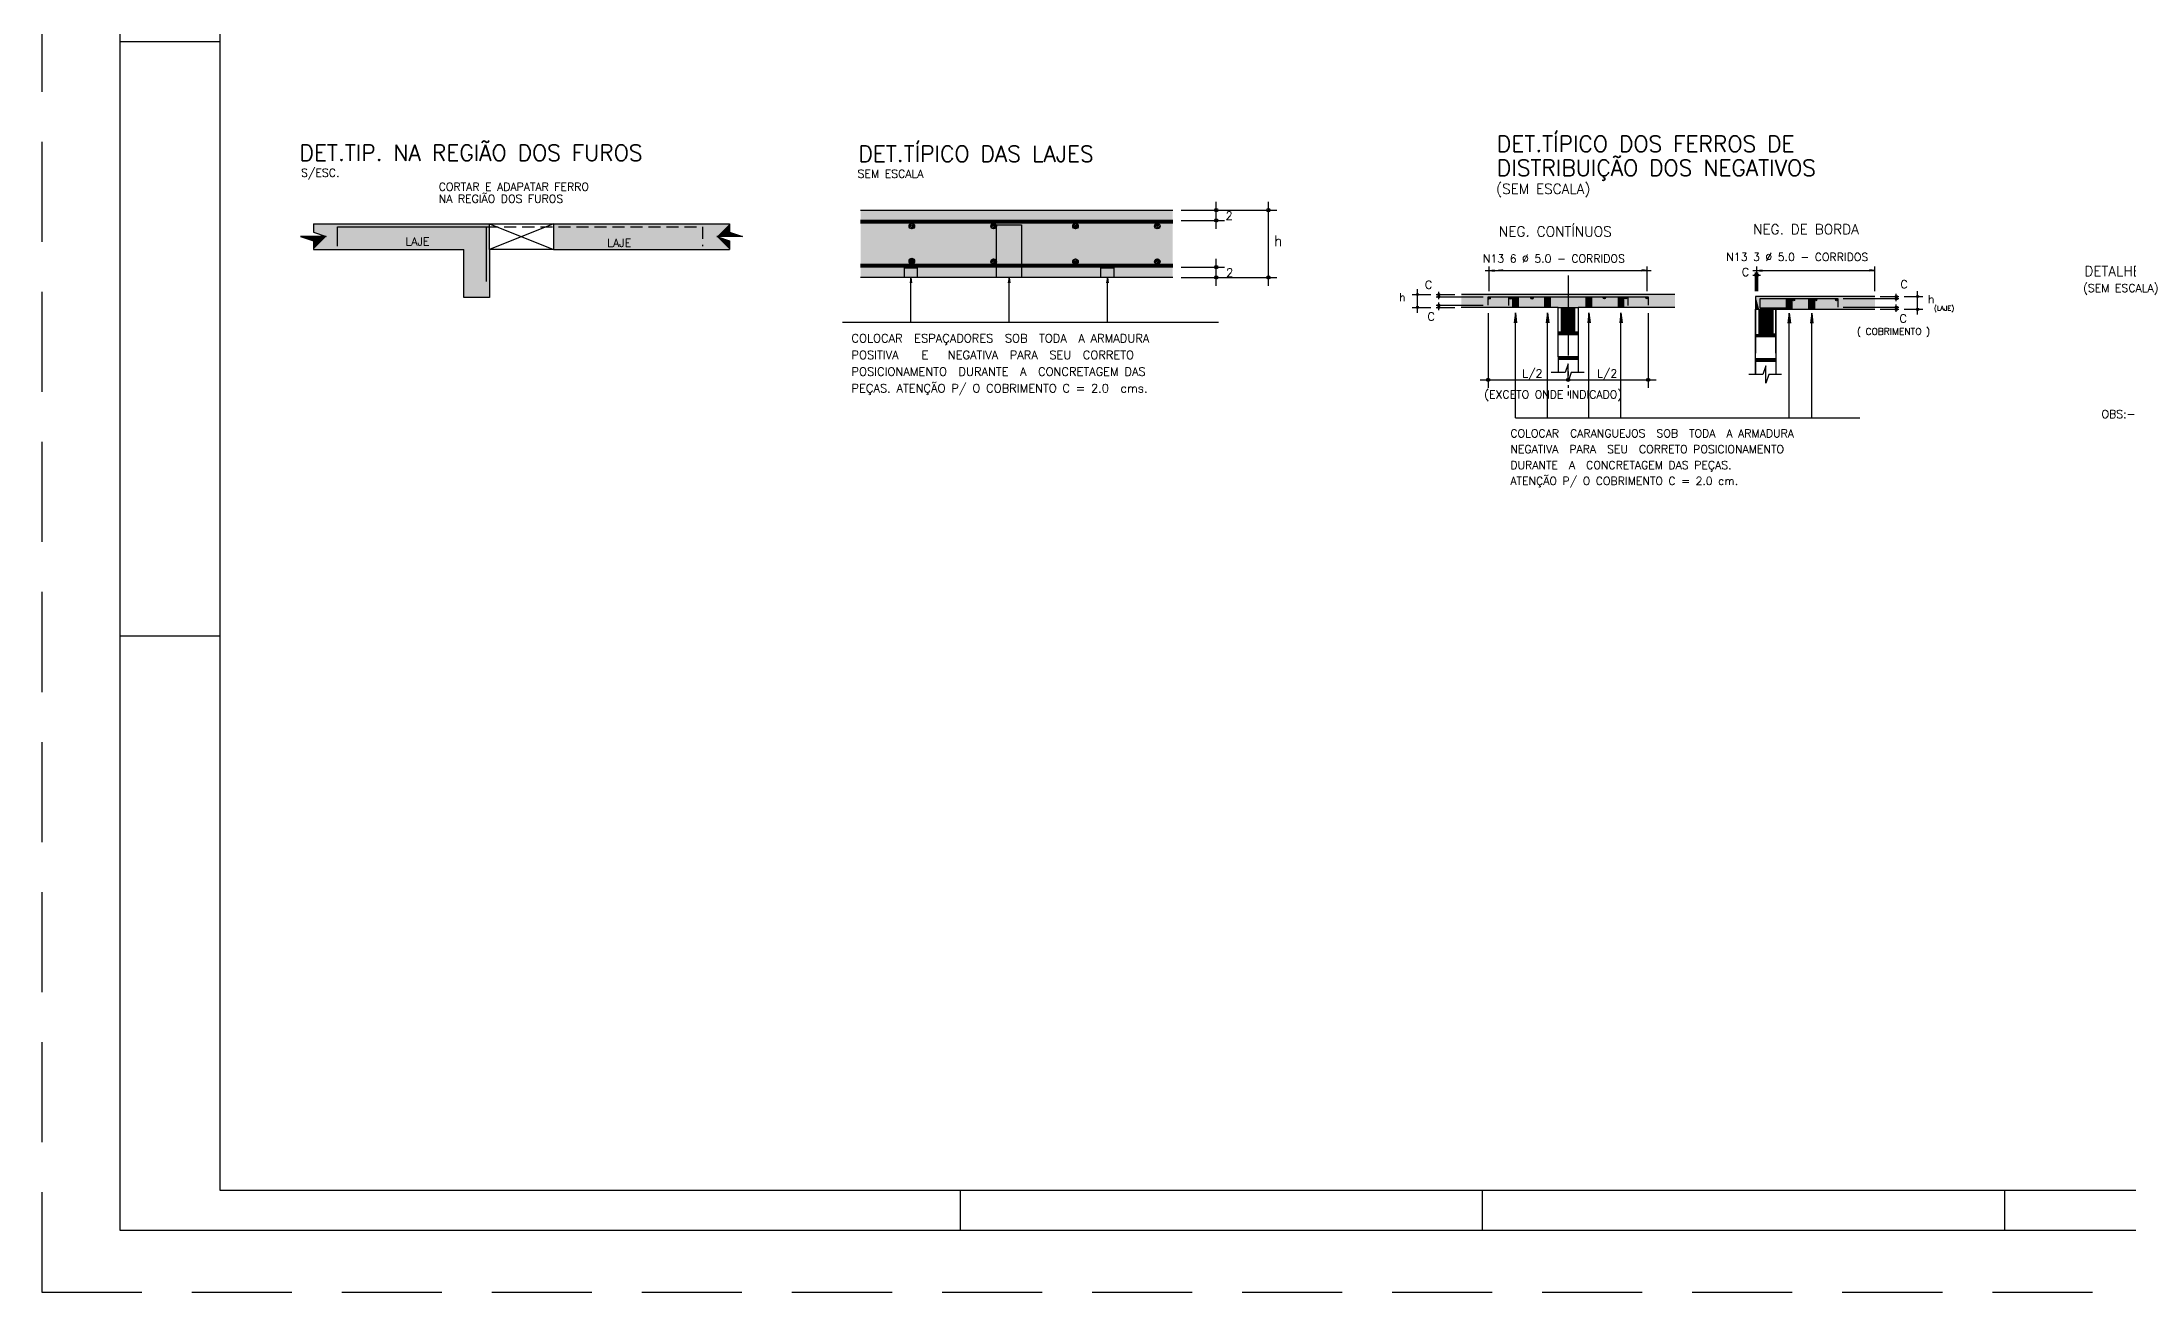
# Model space of a CAD drawing. Extents: x -1.9 to 86, y -1.5 to 61.
# Drawn here: x -1.9 to 50.2, y -1.5 to 29.7 of the extents above; entities that cross this region are included whole.
import ezdxf

# ---------------------------------------------------------------- set-up
doc = ezdxf.new("R2010")
doc.units = 0
doc.header["$MEASUREMENT"] = 0
for name, pattern in [('ESTILO_TQS_0001', [0.45, 0.3, -0.15]), ('ESTILO_TQS_0004', [3.3, 2, -0.4, 0.05, -0.4, 0.05, -0.4]), ('HIDDEN', [0.375, 0.25, -0.125])]:
    doc.linetypes.add(name, pattern=pattern)
doc.layers.get('0').update_dxf_attribs({"linetype": 'CONTINUOUS'})
doc.layers.get('Defpoints').update_dxf_attribs({"linetype": 'CONTINUOUS'})
for name, color, linetype in [('ARQ_FOLHA', 7, 'CONTINUOUS'), ('PENA_01', 1, 'CONTINUOUS'), ('PENA_02', 2, 'CONTINUOUS'), ('PENA_03', 3, 'CONTINUOUS'), ('PENA_04', 4, 'CONTINUOUS'), ('PENA_05', 5, 'CONTINUOUS'), ('PENA_06', 6, 'CONTINUOUS'), ('PENA_10', 253, 'CONTINUOUS')]:
    doc.layers.add(name, color=color, linetype=linetype)
doc.styles.get("Standard").update_dxf_attribs({"font": 'ROMANS.SHX'})

# ---------------------------------------------------------------- blocks, each defined once
blk = doc.blocks.new('FOLHA A1 - 841 X 594')
at = {"layer": 'ARQ_FOLHA', "color": 1}
for p, q in [((-816, 297), (-841, 297)), ((-816, 148.5), (-841, 148.5)), ((-631, 10), (-631, 0)), ((-500.5, 10), (-500.5, 0)), ((-370, 10), (-370, 0))]:
    blk.add_line(p, q, dxfattribs=at)
for points in [[(-841, 0), (0, 0), (0, 594), (-841, 594)], [(-816, 10), (-10, 10), (-10, 584), (-816, 584)]]:
    blk.add_lwpolyline(points, close=True, dxfattribs=at)
at = {"layer": 'Defpoints', "color": 8, "linetype": 'HIDDEN', "ltscale": 100}
blk.add_lwpolyline([(-860.5, 609.5), (-860.5, -15.5), (19.5, -15.5), (19.5, 609.5)], close=True, dxfattribs=at)
blk = doc.blocks.new('*U24')
blk.add_blockref('FOLHA A1 - 841 X 594', (0, 0))

msp = doc.modelspace()

# ---------------------------------------------------------------- linework, layer by layer
at = {"layer": 'PENA_01', "linetype": 'Continuous'}
for p, q in [((27.403, 25.029), (27.403, 25.705)), ((28.707, 23.605), (28.707, 25.705)), ((9.241, 25.155), (10.841, 24.515)), ((10.841, 25.155), (9.241, 24.515)), ((26.526, 25.495), (27.613, 25.495)), ((26.526, 25.239), (27.613, 25.239)), ((26.736, 25.495), (28.917, 25.495)), ((26.526, 24.071), (27.613, 24.071)), ((27.403, 23.605), (27.403, 24.281)), ((34.126, 23.989), (38.27, 23.989)), ((34.226, 23.467), (34.226, 24.089)), ((34.226, 23.989), (34.358, 24.006)), ((34.226, 23.989), (34.358, 23.971)), ((34.458, 23.989), (34.584, 23.989)), ((38.17, 23.989), (38.038, 24.006)), ((38.17, 23.989), (38.038, 23.971)), ((38.17, 23.471), (38.17, 24.089)), ((40.811, 23.989), (43.865, 23.989)), ((40.911, 23.467), (40.911, 24.089)), ((40.911, 23.989), (41.043, 24.006)), ((40.911, 23.989), (41.043, 23.971)), ((43.865, 23.989), (43.733, 24.006)), ((43.865, 23.989), (43.733, 23.971)), ((43.865, 23.471), (43.865, 24.089)), ((26.526, 23.815), (27.613, 23.815)), ((26.736, 23.815), (28.917, 23.815)), ((32.432, 22.933), (32.432, 23.52)), ((40.816, 23.871), (41.003, 23.871)), ((40.883, 23.471), (40.883, 23.938)), ((40.936, 23.471), (40.936, 23.938)), ((44.932, 22.885), (44.932, 23.471)), ((32.299, 23.387), (32.766, 23.387)), ((32.299, 23.067), (32.766, 23.067)), ((32.899, 23.387), (33.366, 23.387)), ((32.899, 23.333), (34.075, 23.333)), ((32.899, 23.12), (34.075, 23.12)), ((32.899, 23.067), (33.366, 23.067)), ((32.966, 23.267), (32.966, 23.453)), ((32.966, 23), (32.966, 23.187)), ((43.069, 23.285), (44.465, 23.285)), ((43.069, 23.071), (44.465, 23.071)), ((43.998, 23.338), (44.465, 23.338)), ((43.998, 23.018), (44.465, 23.018)), ((44.398, 23.218), (44.398, 23.405)), ((44.398, 22.951), (44.398, 23.138)), ((44.598, 23.338), (45.065, 23.338)), ((44.598, 23.018), (45.065, 23.018)), ((34.198, 22.92), (34.198, 21.056)), ((38.198, 22.92), (38.198, 21.056)), ((33.998, 21.256), (36.398, 21.256)), ((35.998, 21.256), (38.398, 21.256)), ((36.198, 21.119), (36.198, 21.056)), ((36.198, 21.119), (36.198, 21.056)), ((34.878, 20.302), (43.485, 20.302))]:
    msp.add_line(p, q, dxfattribs=at)
at = {"layer": 'PENA_01', "linetype": 'ESTILO_TQS_0004'}
msp.add_line((36.198, 23.861), (36.198, 20.552), dxfattribs=at)
at = {"layer": 'PENA_01', "linetype": 'Continuous'}
for points in [[(19.768, 22.698), (19.768, 23.815), (19.787, 23.676), (19.768, 23.815), (19.75, 23.676)], [(22.225, 22.698), (22.225, 23.815), (22.244, 23.676), (22.225, 23.815), (22.207, 23.676)], [(24.682, 22.698), (24.682, 23.815), (24.701, 23.676), (24.682, 23.815), (24.664, 23.676)], [(34.878, 20.302), (34.878, 22.927), (34.911, 22.679), (34.878, 22.927), (34.846, 22.679)], [(35.678, 20.302), (35.678, 22.927), (35.711, 22.679), (35.678, 22.927), (35.646, 22.679)], [(36.718, 20.302), (36.718, 22.927), (36.751, 22.679), (36.718, 22.927), (36.686, 22.679)], [(37.518, 20.302), (37.518, 22.927), (37.551, 22.679), (37.518, 22.927), (37.486, 22.679)], [(41.723, 20.302), (41.723, 22.918), (41.755, 22.67), (41.723, 22.918), (41.69, 22.67)], [(42.284, 20.302), (42.284, 22.918), (42.316, 22.67), (42.284, 22.918), (42.251, 22.67)]]:
    msp.add_lwpolyline(points, dxfattribs=at)
for centre, radius in [((40.883, 23.871), 0.0267), ((40.883, 23.871), 0.0133), ((40.936, 23.871), 0.0267), ((40.936, 23.871), 0.0133), ((32.432, 23.387), 0.0267), ((32.432, 23.067), 0.0267), ((32.432, 23.387), 0.0133), ((32.432, 23.067), 0.0133), ((32.966, 23.387), 0.0267), ((32.966, 23.333), 0.0267), ((32.966, 23.12), 0.0267), ((32.966, 23.067), 0.0267), ((32.966, 23.387), 0.0133), ((32.966, 23.333), 0.0133), ((32.966, 23.12), 0.0133), ((32.966, 23.067), 0.0133), ((44.398, 23.338), 0.0267), ((44.398, 23.285), 0.0267), ((44.398, 23.071), 0.0267), ((44.398, 23.018), 0.0267), ((44.398, 23.338), 0.0133), ((44.398, 23.285), 0.0133), ((44.398, 23.071), 0.0133), ((44.398, 23.018), 0.0133), ((44.932, 23.338), 0.0267), ((44.932, 23.018), 0.0267), ((44.932, 23.338), 0.0133), ((44.932, 23.018), 0.0133)]:
    msp.add_circle(centre, radius, dxfattribs=at)
at = {"layer": 'PENA_02', "linetype": 'Continuous'}
for centre, radius in [((27.403, 25.495), 0.042), ((27.403, 25.239), 0.042), ((27.403, 25.495), 0.021), ((27.403, 25.239), 0.021), ((28.707, 25.495), 0.042), ((28.707, 25.495), 0.021), ((27.403, 24.071), 0.042), ((27.403, 24.071), 0.021), ((27.403, 23.815), 0.042), ((27.403, 23.815), 0.021), ((28.707, 23.815), 0.042), ((28.707, 23.815), 0.021), ((34.198, 21.256), 0.04), ((34.198, 21.256), 0.02), ((36.198, 21.256), 0.04), ((36.198, 21.256), 0.04), ((36.198, 21.256), 0.02), ((36.198, 21.256), 0.02), ((38.198, 21.256), 0.04), ((38.198, 21.256), 0.02)]:
    msp.add_circle(centre, radius, dxfattribs=at)
at = {"layer": 'PENA_03', "linetype": 'Continuous'}
for p, q in [((4.841, 25.155), (9.241, 25.155)), ((9.241, 24.515), (9.241, 25.155)), ((9.241, 25.155), (10.841, 25.155)), ((10.841, 25.155), (15.241, 25.155)), ((10.841, 25.155), (10.841, 24.515)), ((18.516, 25.495), (26.316, 25.495)), ((26.316, 25.239), (18.516, 25.239)), ((26.316, 25.225), (18.516, 25.225)), ((26.316, 25.211), (18.516, 25.211)), ((26.316, 25.197), (18.516, 25.197)), ((26.316, 25.183), (18.516, 25.183)), ((26.316, 25.169), (18.516, 25.169)), ((19.727, 25.088), (19.806, 25.168)), ((19.738, 25.06), (19.835, 25.157)), ((19.74, 25.141), (19.754, 25.156)), ((19.758, 25.041), (19.854, 25.137)), ((19.787, 25.03), (19.865, 25.108)), ((21.771, 25.088), (21.851, 25.168)), ((21.782, 25.06), (21.88, 25.157)), ((21.784, 25.141), (21.799, 25.156)), ((21.803, 25.041), (21.899, 25.137)), ((21.832, 25.03), (21.91, 25.108)), ((23.816, 25.088), (23.896, 25.168)), ((23.827, 25.06), (23.924, 25.157)), ((23.829, 25.141), (23.844, 25.156)), ((23.847, 25.041), (23.944, 25.137)), ((23.876, 25.03), (23.954, 25.108)), ((25.861, 25.088), (25.94, 25.168)), ((25.872, 25.06), (25.969, 25.157)), ((25.874, 25.141), (25.888, 25.156)), ((25.892, 25.041), (25.988, 25.137)), ((25.921, 25.03), (25.999, 25.108)), ((4.841, 24.515), (8.601, 24.515)), ((8.601, 23.315), (8.601, 24.515)), ((10.841, 24.515), (9.241, 24.515)), ((9.241, 24.515), (9.241, 23.315)), ((10.841, 24.515), (15.241, 24.515)), ((26.316, 24.141), (18.516, 24.141)), ((26.316, 24.127), (18.516, 24.127)), ((26.316, 24.113), (18.516, 24.113)), ((26.316, 24.099), (18.516, 24.099)), ((26.316, 24.085), (18.516, 24.085)), ((26.316, 24.071), (18.516, 24.071)), ((19.727, 24.211), (19.806, 24.291)), ((19.738, 24.183), (19.835, 24.28)), ((19.74, 24.264), (19.754, 24.278)), ((19.758, 24.163), (19.854, 24.26)), ((19.787, 24.153), (19.865, 24.231)), ((21.771, 24.197), (21.851, 24.277)), ((21.782, 24.169), (21.88, 24.266)), ((21.784, 24.25), (21.799, 24.264)), ((21.803, 24.149), (21.899, 24.246)), ((21.832, 24.139), (21.91, 24.217)), ((23.816, 24.197), (23.896, 24.277)), ((23.827, 24.169), (23.924, 24.266)), ((23.829, 24.25), (23.844, 24.264)), ((23.847, 24.149), (23.944, 24.246)), ((23.876, 24.139), (23.954, 24.217)), ((25.861, 24.197), (25.94, 24.277)), ((25.872, 24.169), (25.969, 24.266)), ((25.874, 24.25), (25.888, 24.264)), ((25.892, 24.149), (25.988, 24.246)), ((25.921, 24.139), (25.999, 24.217)), ((26.316, 23.815), (18.516, 23.815)), ((9.241, 23.315), (8.601, 23.315)), ((35.945, 23.067), (33.525, 23.067)), ((38.865, 23.387), (33.532, 23.387)), ((34.812, 23.067), (34.812, 23.333)), ((34.945, 23.333), (34.945, 23.067)), ((35.612, 23.067), (35.612, 23.333)), ((35.745, 23.333), (35.745, 23.067)), ((35.945, 21.826), (35.945, 23.067)), ((38.865, 23.067), (36.452, 23.067)), ((36.452, 23.067), (36.452, 21.826)), ((36.649, 23.333), (36.827, 23.333)), ((36.827, 23.067), (36.649, 23.067)), ((36.652, 23.067), (36.652, 23.333)), ((36.785, 23.333), (36.785, 23.067)), ((37.452, 23.067), (37.452, 23.333)), ((37.651, 23.067), (37.5, 23.067)), ((37.585, 23.333), (37.585, 23.067)), ((43.865, 23.338), (40.883, 23.338)), ((40.883, 23.338), (40.883, 21.92)), ((40.883, 21.389), (40.883, 23.018)), ((41.389, 21.92), (41.389, 23.018)), ((41.389, 23.018), (43.865, 23.018)), ((41.389, 23.018), (41.389, 21.778)), ((41.656, 23.018), (41.656, 23.285)), ((41.789, 23.285), (41.789, 23.018)), ((42.193, 23.285), (42.351, 23.285)), ((42.351, 23.018), (42.193, 23.018)), ((42.217, 23.018), (42.217, 23.285)), ((42.351, 23.285), (42.351, 23.018)), ((18.064, 22.698), (27.456, 22.698)), ((35.945, 22.388), (36.452, 22.388)), ((40.883, 22.34), (41.389, 22.34)), ((36.452, 21.826), (35.945, 21.826)), ((35.945, 21.826), (35.945, 21.437)), ((35.945, 21.768), (36.452, 21.768)), ((36.452, 21.826), (36.452, 21.431)), ((41.389, 21.778), (40.883, 21.778)), ((40.883, 21.778), (40.883, 21.389)), ((40.883, 21.72), (41.389, 21.72)), ((41.389, 21.778), (41.389, 21.383)), ((36.198, 21.319), (36.198, 21.319)), ((36.198, 21.319), (36.198, 21.319))]:
    msp.add_line(p, q, dxfattribs=at)
for points in [[(4.841, 25.155), (4.841, 24.942), (5.161, 24.835), (4.521, 24.835), (4.841, 24.728), (4.841, 24.515)], [(15.241, 25.155), (15.241, 24.942), (15.561, 24.835), (14.921, 24.835), (15.241, 24.728), (15.241, 24.515)], [(21.915, 25.129), (22.536, 25.129), (22.536, 23.815), (21.915, 23.815), (21.915, 25.129)], [(19.608, 24.055), (19.929, 24.055), (19.929, 23.815), (19.608, 23.815), (19.608, 24.055)], [(24.522, 24.055), (24.843, 24.055), (24.843, 23.815), (24.522, 23.815), (24.522, 24.055)], [(35.945, 22.447), (35.945, 23.067), (36.452, 23.067), (36.452, 22.447), (35.945, 22.447)], [(36.035, 22.447), (36.035, 23.067)], [(36.355, 23.067), (36.355, 22.447)], [(40.883, 22.398), (40.883, 23.018), (41.389, 23.018), (41.389, 22.398), (40.973, 22.398)], [(40.973, 22.398), (40.973, 23.018)], [(41.313, 23.018), (41.313, 22.398)], [(36.595, 21.437), (36.272, 21.437), (36.198, 21.217), (36.198, 21.657), (36.125, 21.437), (35.773, 21.437)], [(41.533, 21.389), (41.21, 21.389), (41.136, 21.169), (41.136, 21.609), (41.063, 21.389), (40.711, 21.389)]]:
    msp.add_lwpolyline(points, dxfattribs=at)
for centre, radius in [((19.796, 25.099), 0.07), ((21.84, 25.099), 0.07), ((23.885, 25.099), 0.07), ((25.93, 25.099), 0.07), ((19.796, 24.222), 0.07), ((21.84, 24.208), 0.07), ((23.885, 24.208), 0.07), ((25.93, 24.208), 0.07), ((34.226, 23.301), 0.0267), ((34.76, 23.301), 0.0267), ((35.293, 23.301), 0.0267), ((37.103, 23.304), 0.0267), ((37.637, 23.304), 0.0267), ((38.17, 23.304), 0.0267), ((41.832, 23.256), 0.0267), ((42.388, 23.256), 0.0267), ((42.907, 23.256), 0.0267)]:
    msp.add_circle(centre, radius, dxfattribs=at)
for points in [[(34.253, 23.301), (34.213, 23.324), (34.201, 23.31)], [(34.253, 23.301), (34.201, 23.31), (34.201, 23.292)], [(34.253, 23.301), (34.201, 23.292), (34.213, 23.278)], [(34.253, 23.301), (34.231, 23.327), (34.213, 23.324)], [(34.253, 23.301), (34.213, 23.278), (34.231, 23.275)], [(34.253, 23.301), (34.247, 23.318), (34.231, 23.327)], [(34.253, 23.301), (34.231, 23.275), (34.247, 23.284)], [(34.253, 23.301), (34.247, 23.284), (34.253, 23.301)], [(34.786, 23.301), (34.746, 23.324), (34.734, 23.31)], [(34.786, 23.301), (34.734, 23.31), (34.734, 23.292)], [(34.786, 23.301), (34.734, 23.292), (34.746, 23.278)], [(34.786, 23.301), (34.764, 23.327), (34.746, 23.324)], [(34.786, 23.301), (34.746, 23.278), (34.764, 23.275)], [(34.786, 23.301), (34.78, 23.318), (34.764, 23.327)], [(34.786, 23.301), (34.764, 23.275), (34.78, 23.284)], [(34.786, 23.301), (34.78, 23.284), (34.786, 23.301)], [(35.32, 23.301), (35.28, 23.324), (35.268, 23.31)], [(35.32, 23.301), (35.268, 23.31), (35.268, 23.292)], [(35.32, 23.301), (35.268, 23.292), (35.28, 23.278)], [(35.32, 23.301), (35.297, 23.327), (35.28, 23.324)], [(35.32, 23.301), (35.28, 23.278), (35.297, 23.275)], [(35.32, 23.301), (35.313, 23.318), (35.297, 23.327)], [(35.32, 23.301), (35.297, 23.275), (35.313, 23.284)], [(35.32, 23.301), (35.313, 23.284), (35.32, 23.301)], [(37.13, 23.304), (37.09, 23.327), (37.078, 23.313)], [(37.13, 23.304), (37.078, 23.313), (37.078, 23.295)], [(37.13, 23.304), (37.078, 23.295), (37.09, 23.281)], [(37.13, 23.304), (37.108, 23.33), (37.09, 23.327)], [(37.13, 23.304), (37.09, 23.281), (37.108, 23.278)], [(37.13, 23.304), (37.124, 23.321), (37.108, 23.33)], [(37.13, 23.304), (37.108, 23.278), (37.124, 23.287)], [(37.13, 23.304), (37.124, 23.287), (37.13, 23.304)], [(37.663, 23.304), (37.623, 23.327), (37.611, 23.313)], [(37.663, 23.304), (37.611, 23.313), (37.611, 23.295)], [(37.663, 23.304), (37.611, 23.295), (37.623, 23.281)], [(37.663, 23.304), (37.641, 23.33), (37.623, 23.327)], [(37.663, 23.304), (37.623, 23.281), (37.641, 23.278)], [(37.663, 23.304), (37.657, 23.321), (37.641, 23.33)], [(37.663, 23.304), (37.641, 23.278), (37.657, 23.287)], [(37.663, 23.304), (37.657, 23.287), (37.663, 23.304)], [(38.197, 23.304), (38.157, 23.327), (38.145, 23.313)], [(38.197, 23.304), (38.145, 23.313), (38.145, 23.295)], [(38.197, 23.304), (38.145, 23.295), (38.157, 23.281)], [(38.197, 23.304), (38.175, 23.33), (38.157, 23.327)], [(38.197, 23.304), (38.157, 23.281), (38.175, 23.278)], [(38.197, 23.304), (38.19, 23.321), (38.175, 23.33)], [(38.197, 23.304), (38.175, 23.278), (38.19, 23.287)], [(38.197, 23.304), (38.19, 23.287), (38.197, 23.304)], [(41.858, 23.256), (41.818, 23.279), (41.807, 23.265)], [(41.858, 23.256), (41.807, 23.265), (41.807, 23.247)], [(41.858, 23.256), (41.807, 23.247), (41.818, 23.233)], [(41.858, 23.256), (41.836, 23.282), (41.818, 23.279)], [(41.858, 23.256), (41.818, 23.233), (41.836, 23.23)], [(41.858, 23.256), (41.852, 23.273), (41.836, 23.282)], [(41.858, 23.256), (41.836, 23.23), (41.852, 23.239)], [(41.858, 23.256), (41.852, 23.239), (41.858, 23.256)], [(42.415, 23.256), (42.375, 23.279), (42.363, 23.265)], [(42.415, 23.256), (42.363, 23.265), (42.363, 23.247)], [(42.415, 23.256), (42.363, 23.247), (42.375, 23.233)], [(42.415, 23.256), (42.393, 23.282), (42.375, 23.279)], [(42.415, 23.256), (42.375, 23.233), (42.393, 23.23)], [(42.415, 23.256), (42.409, 23.273), (42.393, 23.282)], [(42.415, 23.256), (42.393, 23.23), (42.409, 23.239)], [(42.415, 23.256), (42.409, 23.239), (42.415, 23.256)], [(42.934, 23.256), (42.894, 23.279), (42.882, 23.265)], [(42.934, 23.256), (42.882, 23.265), (42.882, 23.247)], [(42.934, 23.256), (42.882, 23.247), (42.894, 23.233)], [(42.934, 23.256), (42.912, 23.282), (42.894, 23.279)], [(42.934, 23.256), (42.894, 23.233), (42.912, 23.23)], [(42.934, 23.256), (42.928, 23.273), (42.912, 23.282)], [(42.934, 23.256), (42.912, 23.23), (42.928, 23.239)], [(42.934, 23.256), (42.928, 23.239), (42.934, 23.256)]]:
    msp.add_solid(points, dxfattribs=at)
at = {"layer": 'PENA_04', "linetype": 'Continuous'}
msp.add_line((42.936, 23.071), (42.936, 23.071), dxfattribs=at)
at = {"layer": 'PENA_05', "linetype": 'Continuous'}
for p, q in [((34.705, 23.333), (34.705, 23.113)), ((37.687, 23.333), (37.687, 23.113)), ((40.996, 23.285), (42.936, 23.285)), ((40.996, 23.058), (40.996, 23.285)), ((40.996, 23.058), (41.796, 23.058)), ((42.936, 23.285), (42.936, 23.071))]:
    msp.add_line(p, q, dxfattribs=at)
for points in [[(5.441, 24.595), (5.441, 25.075), (9.161, 25.075), (9.161, 23.715)], [(34.198, 23.12), (34.198, 23.333), (38.198, 23.333), (38.198, 23.12)]]:
    msp.add_lwpolyline(points, dxfattribs=at)
at = {"layer": 'PENA_06', "linetype": 'ESTILO_TQS_0001'}
msp.add_lwpolyline([(9.161, 25.075), (14.561, 25.075), (14.561, 24.595)], dxfattribs=at)
at = {"layer": 'PENA_10', "linetype": 'Continuous'}
for points in [[(5.161, 24.835), (4.841, 24.942), (9.241, 25.155)], [(9.241, 25.155), (4.841, 24.942), (4.841, 25.155)], [(5.161, 24.835), (9.241, 25.155), (8.601, 24.515)], [(8.601, 23.315), (8.601, 24.515), (9.241, 25.155)], [(8.601, 23.315), (9.241, 25.155), (9.241, 23.315)], [(14.921, 24.835), (15.241, 25.155), (10.841, 25.155)], [(14.921, 24.835), (10.841, 25.155), (15.241, 24.515)], [(15.241, 24.515), (10.841, 25.155), (10.841, 24.515)], [(14.921, 24.835), (15.241, 24.942), (15.241, 25.155)], [(26.316, 23.815), (18.516, 23.815), (18.516, 25.495)], [(26.316, 23.815), (18.516, 25.495), (26.316, 25.495)], [(26.316, 23.815), (26.316, 25.495), (26.316, 23.815)], [(5.161, 24.835), (4.841, 24.728), (4.521, 24.835)], [(5.161, 24.835), (8.601, 24.515), (4.841, 24.515)], [(5.161, 24.835), (4.841, 24.515), (4.841, 24.728)], [(14.921, 24.835), (15.561, 24.835), (15.241, 24.942)], [(14.921, 24.835), (15.241, 24.515), (15.241, 24.728)], [(33.532, 23.387), (33.532, 23.067), (36.035, 23.067)], [(33.532, 23.387), (36.035, 23.067), (38.865, 23.387)], [(34.812, 23.067), (34.945, 23.067), (34.945, 23.333)], [(34.812, 23.067), (34.945, 23.333), (34.812, 23.333)], [(34.812, 23.067), (34.812, 23.333), (34.812, 23.067)], [(35.612, 23.067), (35.745, 23.067), (35.745, 23.333)], [(35.612, 23.067), (35.745, 23.333), (35.612, 23.333)], [(35.612, 23.067), (35.612, 23.333), (35.612, 23.067)], [(36.035, 23.067), (36.355, 23.067), (38.865, 23.387)], [(36.035, 22.447), (36.355, 22.447), (36.035, 23.067)], [(36.355, 22.447), (36.355, 23.067), (36.035, 23.067)], [(36.355, 23.067), (38.865, 23.067), (38.865, 23.387)], [(36.652, 23.067), (36.785, 23.067), (36.785, 23.333)], [(36.652, 23.067), (36.785, 23.333), (36.652, 23.333)], [(36.652, 23.067), (36.652, 23.333), (36.652, 23.067)], [(37.452, 23.067), (37.585, 23.067), (37.585, 23.333)], [(37.452, 23.067), (37.585, 23.333), (37.452, 23.333)], [(37.452, 23.067), (37.452, 23.333), (37.452, 23.067)], [(40.883, 23.338), (40.883, 23.018), (40.973, 23.018)], [(40.883, 23.338), (40.973, 23.018), (43.865, 23.338)], [(40.973, 23.018), (41.313, 23.018), (43.865, 23.338)], [(40.973, 22.398), (41.313, 22.398), (40.973, 23.018)], [(41.313, 22.398), (41.313, 23.018), (40.973, 23.018)], [(41.313, 23.018), (43.865, 23.018), (43.865, 23.338)], [(41.656, 23.018), (41.789, 23.018), (41.789, 23.285)], [(41.656, 23.018), (41.789, 23.285), (41.656, 23.285)], [(41.656, 23.018), (41.656, 23.285), (41.656, 23.018)], [(42.217, 23.018), (42.351, 23.018), (42.351, 23.285)], [(42.217, 23.018), (42.351, 23.285), (42.217, 23.285)], [(42.217, 23.018), (42.217, 23.285), (42.217, 23.018)], [(35.945, 22.447), (36.452, 22.447), (36.452, 22.388)], [(35.945, 22.447), (36.452, 22.388), (35.945, 22.388)], [(35.945, 22.447), (35.945, 22.388), (35.945, 22.447)], [(40.883, 22.398), (41.389, 22.398), (41.389, 22.34)], [(40.883, 22.398), (41.389, 22.34), (40.883, 22.34)], [(40.883, 22.398), (40.883, 22.34), (40.883, 22.398)], [(35.945, 21.826), (36.452, 21.826), (36.452, 21.768)], [(35.945, 21.826), (36.452, 21.768), (35.945, 21.768)], [(35.945, 21.826), (35.945, 21.768), (35.945, 21.826)], [(40.883, 21.778), (41.389, 21.778), (41.389, 21.72)], [(40.883, 21.778), (41.389, 21.72), (40.883, 21.72)], [(40.883, 21.778), (40.883, 21.72), (40.883, 21.778)]]:
    msp.add_solid(points, dxfattribs=at)

# ---------------------------------------------------------------- block references
at = {"xscale": 0.09999999999999938, "yscale": 0.09999999999999938, "zscale": 0.09999999999999938}
msp.add_blockref('*U24', (84.1, 0.003), dxfattribs=at)

# ---------------------------------------------------------------- texts
at = {"layer": 'PENA_01', "linetype": 'Continuous'}
for s, height, p in [('C', 0.2, (40.54, 23.849)), ('C', 0.2, (32.619, 23.531)), ('C', 0.2, (44.504, 23.544)), ('h', 0.2, (31.975, 23.22)), ('h', 0.2, (45.189, 23.171)), ('(LAJE)', 0.12, (45.341, 22.986)), ('C', 0.2, (32.684, 22.736)), ('( COBRIMENTO )', 0.16667, (43.416, 22.382)), ('C', 0.2, (44.48, 22.688))]:
    msp.add_text(s, height=height, dxfattribs=at).set_placement(p)
at = {"layer": 'PENA_02', "linetype": 'Continuous'}
for s, p in [('CORTAR E ADAPATAR FERRO', (7.971, 25.98)), ('NA REGIÃO DOS FUROS', (7.971, 25.68)), ('LAJE', (7.14, 24.612)), ('LAJE', (12.182, 24.576))]:
    msp.add_text(s, height=0.2, dxfattribs=at).set_placement(p)
at = {"layer": 'PENA_03', "linetype": 'Continuous'}
for s, height, p in [('S/ESC.', 0.2, (4.53, 26.329)), ('SEM ESCALA', 0.2, (18.44, 26.304)), ('(SEM ESCALA)', 0.25, (34.397, 25.903)), ('2', 0.21, (27.636, 25.255)), ('2', 0.21, (27.651, 23.831)), ('N13 6 %%c 5.0 - CORRIDOS', 0.2, (34.067, 24.185)), ('N13 %%c 5 C=COR', 0.01, (34.453, 23.996)), ('N13 3 %%c 5.0 - CORRIDOS', 0.2, (40.149, 24.226)), ('(SEM ESCALA)', 0.2, (49.066, 23.45)), ('COLOCAR  ESPAÇADORES  SOB  TODA  A ARMADURA', 0.21, (18.287, 22.189)), ('POSITIVA   E   NEGATIVA  PARA  SEU  CORRETO', 0.21, (18.287, 21.773)), ('POSICIONAMENTO  DURANTE  A  CONCRETAGEM DAS', 0.21, (18.287, 21.357)), ('L/2', 0.2, (35.05, 21.316)), ('L/2', 0.2, (36.918, 21.316)), ('PEÇAS. ATENÇÃO P/ O COBRIMENTO C = 2.0  cms.', 0.21, (18.287, 20.941)), ('(EXCETO ONDE INDICADO)', 0.2, (34.101, 20.791)), ('OBS:- EXECUTAR NA OBRA.', 0.2, (49.527, 20.3)), ('COLOCAR  CARANGUEJOS  SOB  TODA  A ARMADURA', 0.2, (34.753, 19.818)), ('NEGATIVA  PARA  SEU  CORRETO POSICIONAMENTO', 0.2, (34.753, 19.422)), ('ATENÇÃO P/ O COBRIMENTO C = 2.0 cm.', 0.2, (34.753, 18.629)), ('DURANTE  A  CONCRETAGEM DAS PEÇAS.', 0.2, (34.753, 19.025))]:
    msp.add_text(s, height=height, dxfattribs=at).set_placement(p)
at = {"layer": 'PENA_04', "linetype": 'Continuous'}
msp.add_text('h', height=0.263, dxfattribs=at).set_placement((28.844, 24.598))
at = {"layer": 'PENA_05', "linetype": 'Continuous'}
for s, height, p in [('DET.TIP. NA REGIÃO DOS FUROS', 0.4, (4.493, 26.729)), ('DET.TÍPICO DAS LAJES', 0.4, (18.46, 26.704)), ('DET.TÍPICO DOS FERROS DE ', 0.4, (34.417, 26.953)), ('DISTRIBUIÇÃO DOS NEGATIVOS', 0.4, (34.417, 26.353)), ('NEG. CONTÍNUOS', 0.25, (34.468, 24.837)), ('NEG. DE BORDA', 0.25, (40.817, 24.892)), ('DETALHE DOS CARANGUEJOS', 0.25, (49.099, 23.85))]:
    msp.add_text(s, height=height, dxfattribs=at).set_placement(p)

doc.saveas('drawing.dxf')
